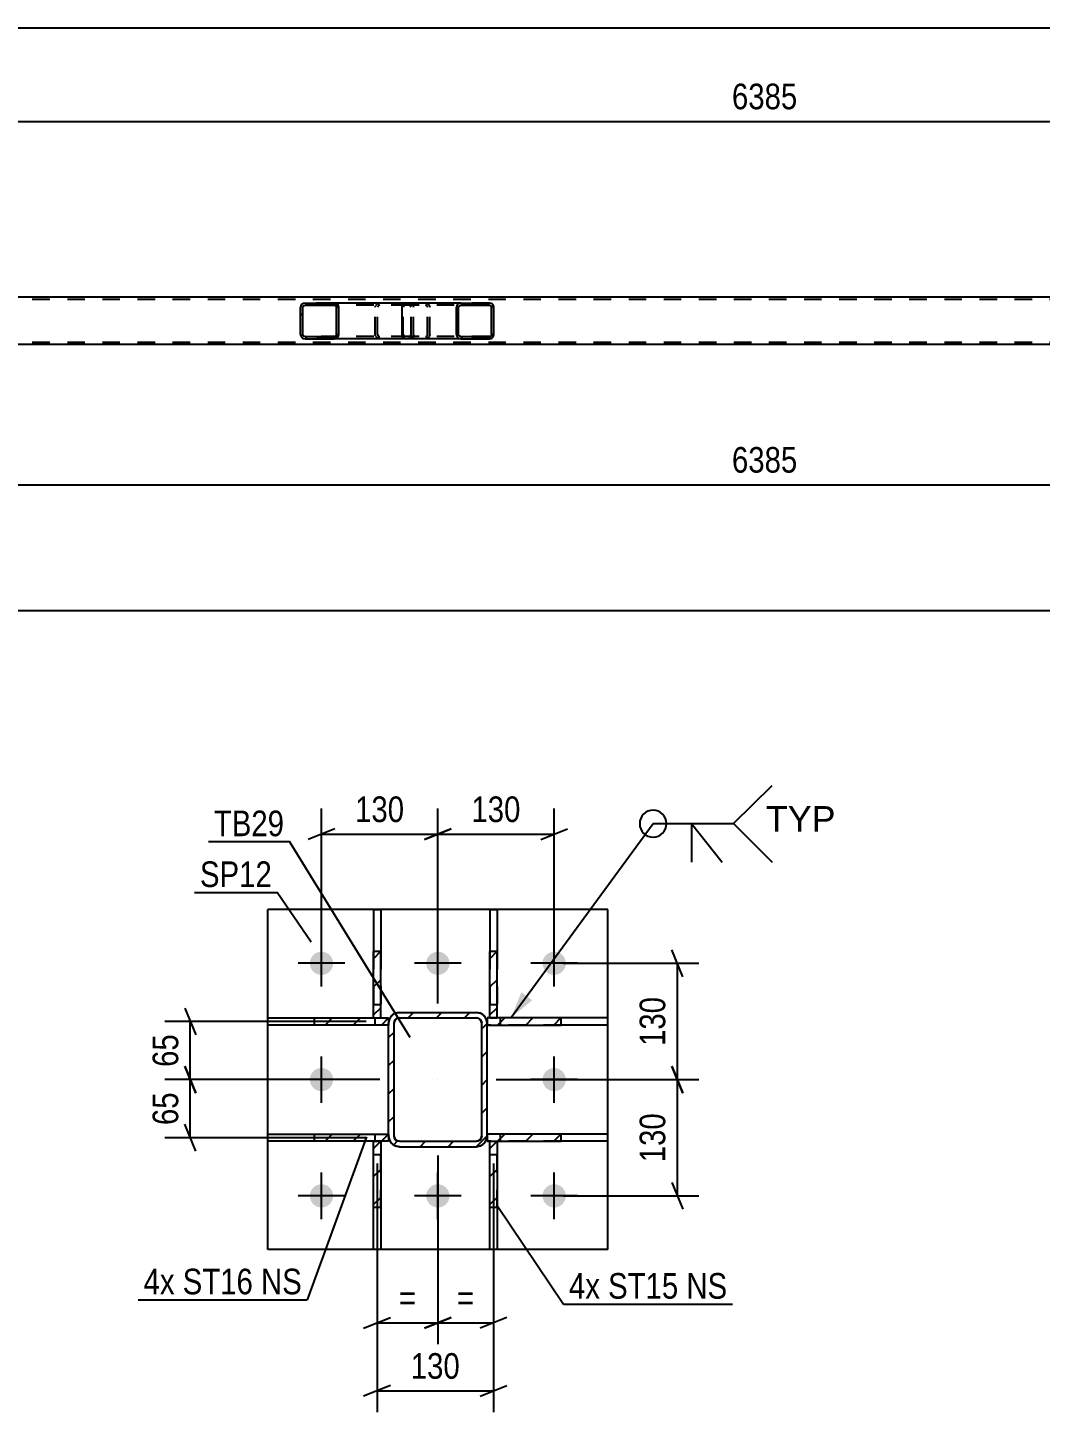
# Model space of a CAD drawing. Header units: millimetres. Extents: x 0 to 841, y 0 to 594.
# Drawn here: x 261.3 to 374.4, y 105.6 to 260.3 of the extents above; entities that cross this region are included whole.
import ezdxf

# ---------------------------------------------------------------- set-up
doc = ezdxf.new("R2010")
doc.units = ezdxf.units.MM
doc.linetypes.add('DXK_LINE_DOT2', pattern=[3.9198, 1.9599, -1.9599])
doc.linetypes.add('DXK_LINE_DOT3', pattern=[5.9187, 2.979, -0.9799, 0.9799, -0.9799])
doc.styles.add('Arial', font='ARIAL.TTF', dxfattribs={"height": 0.2})
doc.styles.add('Arial Narrow', font='ARIALN.TTF', dxfattribs={"height": 0.2})

# ---------------------------------------------------------------- blocks, each defined once
blk = doc.blocks.new('Part-283133386-2741 - 2736')
at = {"linetype": 'Continuous'}
h = blk.add_hatch(dxfattribs=at)
h.set_pattern_fill('', scale=0.7, style=0, pattern_type=0)
h.set_pattern_definition([(45, (313.335, 229.2702), (-1.57154, 1.57154), [])])
h.paths.add_polyline_path([(313.37, 229.09), (313.33, 229.27), (313.23, 229.43), (313.06, 229.53), (312.87, 229.57), (309.69, 229.57), (309.49, 229.53), (309.33, 229.43), (309.22, 229.27), (309.18, 229.09), (309.18, 226.05), (309.22, 225.86), (309.33, 225.71), (309.49, 225.6), (309.69, 225.57), (312.87, 225.57), (313.06, 225.6), (313.23, 225.71), (313.33, 225.86), (313.37, 226.05)])
h.paths.add_polyline_path([(313.1, 225.95), (313.05, 225.88), (312.97, 225.82), (312.87, 225.81), (309.69, 225.81), (309.59, 225.82), (309.51, 225.88), (309.45, 225.95), (309.43, 226.05), (309.43, 229.09), (309.45, 229.18), (309.51, 229.26), (309.59, 229.31), (309.69, 229.33), (312.87, 229.33), (312.97, 229.31), (313.05, 229.26), (313.1, 229.18), (313.12, 229.09), (313.12, 226.05)])
at = {"color": 2, "linetype": 'Continuous'}
for p, q in [((303.11, 229.09), (303.14, 229.27)), ((303.11, 226.05), (303.11, 229.09)), ((303.14, 229.27), (303.19, 229.43)), ((303.19, 229.43), (303.28, 229.53)), ((303.28, 229.53), (303.39, 229.57)), ((309.69, 229.57), (303.39, 229.57)), ((309.22, 229.27), (309.18, 229.09)), ((309.18, 226.05), (309.18, 229.09)), ((309.43, 229.09), (309.45, 229.18)), ((309.43, 226.05), (309.43, 229.09)), ((309.45, 229.18), (309.51, 229.26)), ((309.69, 229.57), (309.49, 229.53)), ((309.51, 229.26), (309.59, 229.31)), ((309.59, 229.31), (309.69, 229.33)), ((309.69, 229.57), (312.87, 229.57)), ((309.69, 229.33), (312.87, 229.33)), ((313.06, 229.53), (312.87, 229.57)), ((312.87, 229.33), (312.97, 229.31)), ((312.97, 229.31), (313.05, 229.26)), ((313.05, 229.26), (313.1, 229.18)), ((313.1, 229.18), (313.12, 229.09)), ((313.12, 226.05), (313.12, 229.09)), ((313.37, 229.09), (313.33, 229.27)), ((313.37, 226.05), (313.37, 229.09)), ((303.14, 225.86), (303.11, 226.05)), ((309.18, 226.05), (309.22, 225.86)), ((309.45, 225.95), (309.43, 226.05)), ((313.12, 226.05), (313.1, 225.95)), ((313.33, 225.86), (313.37, 226.05)), ((303.19, 225.71), (303.14, 225.86)), ((303.28, 225.6), (303.19, 225.71)), ((303.39, 225.57), (303.28, 225.6)), ((309.69, 225.57), (303.39, 225.57)), ((309.51, 225.88), (309.45, 225.95)), ((309.49, 225.6), (309.69, 225.57)), ((309.59, 225.82), (309.51, 225.88)), ((309.69, 225.81), (309.59, 225.82)), ((309.69, 225.81), (312.87, 225.81)), ((309.69, 225.57), (312.87, 225.57)), ((312.97, 225.82), (312.87, 225.81)), ((312.87, 225.57), (313.06, 225.6)), ((313.05, 225.88), (312.97, 225.82)), ((313.1, 225.95), (313.05, 225.88))]:
    blk.add_line(p, q, dxfattribs=at)
at = {"color": 7, "linetype": 'DXK_LINE_DOT2'}
for p, q in [((303.26, 229.18), (303.25, 229.09)), ((303.25, 226.05), (303.25, 229.09)), ((303.29, 229.26), (303.26, 229.18)), ((303.33, 229.31), (303.29, 229.26)), ((303.39, 229.33), (303.33, 229.31)), ((312.87, 229.33), (303.39, 229.33)), ((304.38, 229.33), (304.38, 229.57)), ((305.72, 229.57), (305.91, 229.53)), ((305.82, 229.31), (305.72, 229.33)), ((305.9, 229.26), (305.82, 229.31)), ((305.95, 229.18), (305.9, 229.26)), ((305.97, 229.09), (305.95, 229.18)), ((305.97, 226.05), (305.97, 229.09)), ((306.18, 229.27), (306.22, 229.09)), ((306.22, 226.05), (306.22, 229.09)), ((312.87, 229.57), (309.69, 229.57)), ((303.25, 226.05), (303.26, 225.95)), ((305.95, 225.95), (305.97, 226.05)), ((306.22, 226.05), (306.18, 225.86)), ((303.26, 225.95), (303.29, 225.88)), ((303.29, 225.88), (303.33, 225.82)), ((303.33, 225.82), (303.39, 225.81)), ((312.87, 225.81), (303.39, 225.81)), ((304.38, 225.57), (304.38, 225.81)), ((305.72, 225.81), (305.82, 225.82)), ((305.91, 225.6), (305.72, 225.57)), ((305.82, 225.82), (305.9, 225.88)), ((305.9, 225.88), (305.95, 225.95)), ((312.87, 225.57), (309.69, 225.57))]:
    blk.add_line(p, q, dxfattribs=at)
for centre, start, end in [((305.73, 229.07), 23.8494, 68.8059), ((305.73, 226.06), 291.1941, 336.1506)]:
    blk.add_arc(centre, 0.492, start, end, dxfattribs=at)
at = {"color": 2, "linetype": 'Continuous'}
for centre, start, end in [((309.67, 229.07), 111.1941, 156.1506), ((312.88, 229.07), 23.8494, 68.8059), ((309.67, 226.06), 203.8494, 248.8059), ((312.88, 226.06), 291.1941, 336.1506)]:
    blk.add_arc(centre, 0.492, start, end, dxfattribs=at)
blk = doc.blocks.new('Part-283133386-2746 - 2736')
at = {"linetype": 'Continuous'}
h = blk.add_hatch(dxfattribs=at)
h.set_pattern_fill('', scale=0.7, style=0, pattern_type=0)
h.set_pattern_definition([(45, (295.9897, 229.2702), (-1.57154, 1.57154), [])])
h.paths.add_polyline_path([(296.03, 229.09), (295.99, 229.27), (295.88, 229.43), (295.71, 229.53), (295.52, 229.57), (292.28, 229.57), (292.09, 229.53), (291.92, 229.43), (291.81, 229.27), (291.77, 229.09), (291.77, 226.05), (291.81, 225.86), (291.92, 225.71), (292.09, 225.6), (292.28, 225.57), (295.52, 225.57), (295.71, 225.6), (295.88, 225.71), (295.99, 225.86), (296.03, 226.05)])
h.paths.add_polyline_path([(295.75, 225.95), (295.7, 225.88), (295.62, 225.82), (295.52, 225.81), (292.28, 225.81), (292.18, 225.82), (292.1, 225.88), (292.05, 225.95), (292.03, 226.05), (292.03, 229.09), (292.05, 229.18), (292.1, 229.26), (292.18, 229.31), (292.28, 229.33), (295.52, 229.33), (295.62, 229.31), (295.7, 229.26), (295.75, 229.18), (295.77, 229.09), (295.77, 226.05)])
at = {"color": 2, "linetype": 'Continuous'}
for p, q in [((291.81, 229.27), (291.77, 229.09)), ((291.77, 226.05), (291.77, 229.09)), ((292.03, 229.09), (292.05, 229.18)), ((292.03, 226.05), (292.03, 229.09)), ((292.05, 229.18), (292.1, 229.26)), ((292.28, 229.57), (292.09, 229.53)), ((292.1, 229.26), (292.18, 229.31)), ((292.18, 229.31), (292.28, 229.33)), ((292.28, 229.57), (295.52, 229.57)), ((292.28, 229.33), (295.52, 229.33)), ((303.39, 229.57), (295.52, 229.57)), ((295.71, 229.53), (295.52, 229.57)), ((295.52, 229.33), (295.62, 229.31)), ((295.62, 229.31), (295.7, 229.26)), ((295.7, 229.26), (295.75, 229.18)), ((295.75, 229.18), (295.77, 229.09)), ((295.77, 226.05), (295.77, 229.09)), ((296.03, 229.09), (295.99, 229.27)), ((296.03, 226.05), (296.03, 229.09)), ((291.77, 226.05), (291.81, 225.86)), ((292.05, 225.95), (292.03, 226.05)), ((295.77, 226.05), (295.75, 225.95)), ((295.99, 225.86), (296.03, 226.05)), ((292.1, 225.88), (292.05, 225.95)), ((292.09, 225.6), (292.28, 225.57)), ((292.18, 225.82), (292.1, 225.88)), ((292.28, 225.81), (292.18, 225.82)), ((292.28, 225.81), (295.52, 225.81)), ((292.28, 225.57), (295.52, 225.57)), ((295.62, 225.82), (295.52, 225.81)), ((295.52, 225.57), (295.71, 225.6)), ((303.39, 225.57), (295.52, 225.57)), ((295.7, 225.88), (295.62, 225.82)), ((295.75, 225.95), (295.7, 225.88))]:
    blk.add_line(p, q, dxfattribs=at)
at = {"color": 7, "linetype": 'DXK_LINE_DOT2'}
for p, q in [((295.52, 229.57), (292.28, 229.57)), ((303.87, 229.33), (292.28, 229.33)), ((300.12, 229.09), (300.16, 229.27)), ((300.12, 226.05), (300.12, 229.09)), ((300.4, 229.18), (300.38, 229.09)), ((300.38, 226.05), (300.38, 229.09)), ((300.45, 229.26), (300.4, 229.18)), ((300.44, 229.53), (300.63, 229.57)), ((300.53, 229.31), (300.45, 229.26)), ((300.63, 229.33), (300.53, 229.31)), ((303.87, 229.57), (303.39, 229.57)), ((303.87, 229.57), (304.06, 229.53)), ((303.97, 229.31), (303.87, 229.33)), ((304.05, 229.26), (303.97, 229.31)), ((304.1, 229.18), (304.05, 229.26)), ((304.12, 229.09), (304.1, 229.18)), ((304.12, 226.05), (304.12, 229.09)), ((304.34, 229.27), (304.38, 229.09)), ((304.38, 226.05), (304.38, 229.09)), ((300.16, 225.86), (300.12, 226.05)), ((300.38, 226.05), (300.4, 225.95)), ((304.1, 225.95), (304.12, 226.05)), ((304.38, 226.05), (304.34, 225.86)), ((303.87, 225.81), (292.28, 225.81)), ((295.52, 225.57), (292.28, 225.57)), ((300.4, 225.95), (300.45, 225.88)), ((300.63, 225.57), (300.44, 225.6)), ((300.45, 225.88), (300.53, 225.82)), ((300.53, 225.82), (300.63, 225.81)), ((303.87, 225.57), (303.39, 225.57)), ((303.87, 225.81), (303.97, 225.82)), ((304.06, 225.6), (303.87, 225.57)), ((303.97, 225.82), (304.05, 225.88)), ((304.05, 225.88), (304.1, 225.95))]:
    blk.add_line(p, q, dxfattribs=at)
at = {"color": 2, "linetype": 'Continuous'}
for centre, start, end in [((292.26, 229.07), 110.7583, 155.68), ((295.54, 229.07), 24.32, 69.2417), ((292.26, 226.07), 204.32, 249.2417), ((295.54, 226.07), 290.7583, 335.68)]:
    blk.add_arc(centre, 0.496, start, end, dxfattribs=at)
at = {"color": 7, "linetype": 'DXK_LINE_DOT2'}
for centre, start, end in [((300.61, 229.07), 110.7583, 155.68), ((303.89, 229.07), 24.32, 69.2417), ((300.61, 226.07), 204.32, 249.2417), ((303.89, 226.07), 290.7583, 335.68)]:
    blk.add_arc(centre, 0.496, start, end, dxfattribs=at)
blk = doc.blocks.new('Part-283133386-2929 - 2736')
at = {"color": 7, "linetype": 'DXK_LINE_DOT2'}
for p, q in [((738.05, 229.97), (79.13, 229.97)), ((738.05, 225.17), (79.13, 225.17))]:
    blk.add_line(p, q, dxfattribs=at)
at = {"color": 2, "linetype": 'Continuous'}
for p, q in [((470.54, 230.21), (221.12, 230.21)), ((738.05, 224.93), (221.12, 224.93))]:
    blk.add_line(p, q, dxfattribs=at)
blk = doc.blocks.new('Part-283133386-24317 - 24279')
at = {"linetype": 'Continuous'}
h = blk.add_hatch(dxfattribs=at)
h.set_pattern_fill('', scale=0.7, style=0, pattern_type=0)
h.set_pattern_definition([(45, (320.8696, 136.661), (-1.57154, 1.57154), [])])
h.paths.add_polyline_path([(320.87, 135.86), (320.87, 136.66), (312.61, 136.66), (312.61, 135.86)])
at = {"color": 7, "linetype": 'DXK_LINE_DOT2'}
for p, q in [((320.87, 136.66), (312.61, 136.66)), ((312.61, 136.66), (312.61, 135.86)), ((314.11, 135.86), (314.11, 136.66)), ((320.87, 135.86), (312.61, 135.86))]:
    blk.add_line(p, q, dxfattribs=at)
at = {"color": 2, "linetype": 'Continuous'}
for p, q in [((320.87, 136.66), (312.61, 136.66)), ((312.61, 136.66), (312.61, 135.86)), ((326.1, 136.66), (320.87, 136.66)), ((320.87, 135.86), (320.87, 136.66)), ((326.1, 135.86), (326.1, 136.66)), ((312.61, 135.86), (320.87, 135.86)), ((326.1, 135.86), (320.87, 135.86))]:
    blk.add_line(p, q, dxfattribs=at)
blk = doc.blocks.new('Part-283133386-24303 - 24279')
at = {"linetype": 'Continuous'}
h = blk.add_hatch(dxfattribs=at)
h.set_pattern_fill('', scale=0.7, style=0, pattern_type=0)
h.set_pattern_definition([(45, (312.6053, 136.4633), (-1.57154, 1.57154), [])])
h.paths.add_polyline_path([(312.51, 136), (312.61, 136.46), (312.61, 149.06), (312.51, 149.52), (312.25, 149.91), (311.86, 150.17), (311.41, 150.26), (302.81, 150.26), (302.35, 150.17), (301.96, 149.91), (301.7, 149.52), (301.61, 149.06), (301.61, 136.46), (301.7, 136), (301.96, 135.61), (302.35, 135.35), (302.81, 135.26), (311.41, 135.26), (311.86, 135.35), (312.25, 135.61)])
h.paths.add_polyline_path([(311.63, 135.91), (311.41, 135.86), (302.81, 135.86), (302.58, 135.91), (302.38, 136.04), (302.25, 136.23), (302.21, 136.46), (302.21, 149.06), (302.25, 149.29), (302.38, 149.49), (302.58, 149.62), (302.81, 149.66), (311.41, 149.66), (311.63, 149.62), (311.83, 149.49), (311.96, 149.29), (312.01, 149.06), (312.01, 136.46), (311.96, 136.23), (311.83, 136.04)])
at = {"color": 7, "linetype": 'DXK_LINE_DOT2'}
for p, q in [((302.35, 150.17), (302.81, 150.26)), ((302.81, 150.26), (311.41, 150.26)), ((311.41, 150.26), (311.86, 150.17)), ((301.61, 149.06), (301.7, 149.52)), ((301.61, 136.46), (301.61, 149.06)), ((302.25, 149.29), (302.21, 149.06)), ((302.21, 136.46), (302.21, 149.06)), ((302.38, 149.49), (302.25, 149.29)), ((302.58, 149.62), (302.38, 149.49)), ((302.81, 149.66), (302.58, 149.62)), ((302.81, 149.66), (311.41, 149.66)), ((311.63, 149.62), (311.41, 149.66)), ((311.83, 149.49), (311.63, 149.62)), ((311.96, 149.29), (311.83, 149.49)), ((312.01, 149.06), (311.96, 149.29)), ((312.01, 136.46), (312.01, 149.06)), ((312.51, 149.52), (312.61, 149.06)), ((312.61, 136.46), (312.61, 149.06)), ((301.7, 136), (301.61, 136.46)), ((302.21, 136.46), (302.25, 136.23)), ((302.25, 136.23), (302.38, 136.04)), ((311.83, 136.04), (311.96, 136.23)), ((311.96, 136.23), (312.01, 136.46)), ((312.61, 136.46), (312.51, 136)), ((302.81, 135.26), (302.35, 135.35)), ((302.38, 136.04), (302.58, 135.91)), ((302.58, 135.91), (302.81, 135.86)), ((302.81, 135.86), (311.41, 135.86)), ((302.81, 135.26), (311.41, 135.26)), ((311.41, 135.86), (311.63, 135.91)), ((311.86, 135.35), (311.41, 135.26)), ((311.63, 135.91), (311.83, 136.04))]:
    blk.add_line(p, q, dxfattribs=at)
at = {"color": 2, "linetype": 'Continuous'}
for p, q in [((302.81, 150.26), (302.35, 150.17)), ((302.81, 150.26), (311.41, 150.26)), ((311.86, 150.17), (311.41, 150.26)), ((301.7, 149.52), (301.61, 149.06)), ((301.61, 136.46), (301.61, 149.06)), ((302.21, 149.06), (302.25, 149.29)), ((302.21, 136.46), (302.21, 149.06)), ((302.25, 149.29), (302.38, 149.49)), ((302.38, 149.49), (302.58, 149.62)), ((302.58, 149.62), (302.81, 149.66)), ((302.81, 149.66), (311.41, 149.66)), ((311.41, 149.66), (311.63, 149.62)), ((311.63, 149.62), (311.83, 149.49)), ((311.83, 149.49), (311.96, 149.29)), ((311.96, 149.29), (312.01, 149.06)), ((312.01, 136.46), (312.01, 149.06)), ((312.61, 149.06), (312.51, 149.52)), ((312.61, 136.46), (312.61, 149.06)), ((301.61, 136.46), (301.7, 136)), ((302.25, 136.23), (302.21, 136.46)), ((302.38, 136.04), (302.25, 136.23)), ((311.96, 136.23), (311.83, 136.04)), ((312.01, 136.46), (311.96, 136.23)), ((312.51, 136), (312.61, 136.46)), ((302.35, 135.35), (302.81, 135.26)), ((302.58, 135.91), (302.38, 136.04)), ((302.81, 135.86), (302.58, 135.91)), ((302.81, 135.86), (311.41, 135.86)), ((302.81, 135.26), (311.41, 135.26)), ((311.63, 135.91), (311.41, 135.86)), ((311.41, 135.26), (311.86, 135.35)), ((311.83, 136.04), (311.63, 135.91))]:
    blk.add_line(p, q, dxfattribs=at)
at = {"color": 7, "linetype": 'DXK_LINE_DOT3'}
blk.add_line((307.11, 142.76), (307.11, 142.76), dxfattribs=at)
at = {"color": 7, "linetype": 'DXK_LINE_DOT2'}
for centre, start, end in [((302.81, 149.06), 112.5, 157.5), ((311.41, 149.06), 22.5, 67.5), ((302.81, 136.46), 202.5, 247.5), ((311.41, 136.46), 292.5, 337.5)]:
    blk.add_arc(centre, 1.2, start, end, dxfattribs=at)
at = {"color": 2, "linetype": 'Continuous'}
for centre, start, end in [((302.81, 149.06), 112.5, 157.5), ((311.41, 149.06), 22.5, 67.5), ((302.81, 136.46), 202.5, 247.5), ((311.41, 136.46), 292.5, 337.5)]:
    blk.add_arc(centre, 1.2, start, end, dxfattribs=at)
blk = doc.blocks.new('Part-283133386-24312 - 24279')
at = {"linetype": 'Continuous'}
h = blk.add_hatch(dxfattribs=at)
h.set_pattern_fill('', scale=0.7, style=0, pattern_type=0)
h.set_pattern_definition([(45, (313.7207, 157.0727), (-1.57154, 1.57154), [])])
h.paths.add_polyline_path([(313.72, 149.67), (313.72, 157.07), (312.92, 157.07), (312.92, 149.67)])
at = {"color": 2, "linetype": 'Continuous'}
for p, q in [((312.92, 161.76), (312.92, 157.07)), ((312.92, 161.76), (313.72, 161.76)), ((313.72, 161.76), (313.72, 157.07)), ((312.92, 149.67), (312.92, 157.07)), ((313.72, 157.07), (312.92, 157.07)), ((313.72, 149.67), (313.72, 157.07)), ((312.92, 149.67), (313.72, 149.67))]:
    blk.add_line(p, q, dxfattribs=at)
at = {"color": 7, "linetype": 'DXK_LINE_DOT2'}
for p, q in [((312.92, 157.07), (312.92, 149.67)), ((313.72, 157.07), (313.72, 151.17)), ((312.92, 151.17), (313.72, 151.17)), ((313.72, 149.67), (313.72, 151.17)), ((312.92, 149.67), (313.72, 149.67))]:
    blk.add_line(p, q, dxfattribs=at)
blk = doc.blocks.new('Part-283133386-24313 - 24279')
at = {"linetype": 'Continuous'}
h = blk.add_hatch(dxfattribs=at)
h.set_pattern_fill('', scale=0.7, style=0, pattern_type=0)
h.set_pattern_definition([(45, (300.7213, 157.0727), (-1.57154, 1.57154), [])])
h.paths.add_polyline_path([(300.72, 149.67), (300.72, 157.07), (299.92, 157.07), (299.92, 149.67)])
at = {"color": 2, "linetype": 'Continuous'}
for p, q in [((299.92, 161.76), (299.92, 157.07)), ((299.92, 161.76), (300.72, 161.76)), ((300.72, 161.76), (300.72, 157.07)), ((299.92, 149.67), (299.92, 157.07)), ((300.72, 157.07), (299.92, 157.07)), ((300.72, 149.67), (300.72, 157.07)), ((299.92, 149.67), (300.72, 149.67))]:
    blk.add_line(p, q, dxfattribs=at)
at = {"color": 7, "linetype": 'DXK_LINE_DOT2'}
for p, q in [((299.92, 157.07), (299.92, 149.67)), ((300.72, 157.07), (300.72, 151.17)), ((299.92, 151.17), (300.72, 151.17)), ((300.72, 149.67), (300.72, 151.17)), ((299.92, 149.67), (300.72, 149.67))]:
    blk.add_line(p, q, dxfattribs=at)
blk = doc.blocks.new('Part-283133386-24314 - 24279')
at = {"linetype": 'Continuous'}
h = blk.add_hatch(dxfattribs=at)
h.set_pattern_fill('', scale=0.7, style=0, pattern_type=0)
h.set_pattern_definition([(45, (313.7202, 135.871), (-1.57154, 1.57154), [])])
h.paths.add_polyline_path([(313.72, 128.46), (313.72, 135.87), (312.92, 135.87), (312.92, 128.46)])
at = {"color": 7, "linetype": 'DXK_LINE_DOT2'}
for p, q in [((312.92, 134.37), (312.92, 135.87)), ((312.92, 135.87), (313.72, 135.87)), ((313.72, 128.46), (313.72, 135.87)), ((312.92, 134.37), (313.72, 134.37)), ((312.92, 128.46), (312.92, 134.37))]:
    blk.add_line(p, q, dxfattribs=at)
at = {"color": 2, "linetype": 'Continuous'}
for p, q in [((312.92, 128.46), (312.92, 135.87)), ((312.92, 135.87), (313.72, 135.87)), ((313.72, 135.87), (313.72, 128.46)), ((312.92, 123.76), (312.92, 128.46)), ((313.72, 128.46), (312.92, 128.46)), ((313.72, 128.46), (313.72, 123.76)), ((313.72, 123.76), (312.92, 123.76))]:
    blk.add_line(p, q, dxfattribs=at)
blk = doc.blocks.new('Part-283133386-24315 - 24279')
at = {"linetype": 'Continuous'}
h = blk.add_hatch(dxfattribs=at)
h.set_pattern_fill('', scale=0.7, style=0, pattern_type=0)
h.set_pattern_definition([(45, (300.7208, 135.871), (-1.57154, 1.57154), [])])
h.paths.add_polyline_path([(300.72, 128.46), (300.72, 135.87), (299.92, 135.87), (299.92, 128.46)])
at = {"color": 7, "linetype": 'DXK_LINE_DOT2'}
for p, q in [((299.92, 134.37), (299.92, 135.87)), ((299.92, 135.87), (300.72, 135.87)), ((300.72, 128.46), (300.72, 135.87)), ((299.92, 134.37), (300.72, 134.37)), ((299.92, 128.46), (299.92, 134.37))]:
    blk.add_line(p, q, dxfattribs=at)
at = {"color": 2, "linetype": 'Continuous'}
for p, q in [((299.92, 128.46), (299.92, 135.87)), ((299.92, 135.87), (300.72, 135.87)), ((300.72, 135.87), (300.72, 128.46)), ((299.92, 123.76), (299.92, 128.46)), ((300.72, 128.46), (299.92, 128.46)), ((300.72, 128.46), (300.72, 123.76)), ((300.72, 123.76), (299.92, 123.76))]:
    blk.add_line(p, q, dxfattribs=at)
blk = doc.blocks.new('Part-283133386-24316 - 24279')
at = {"linetype": 'Continuous'}
h = blk.add_hatch(dxfattribs=at)
h.set_pattern_fill('', scale=0.7, style=0, pattern_type=0)
h.set_pattern_definition([(45, (320.8696, 149.661), (-1.57154, 1.57154), [])])
h.paths.add_polyline_path([(320.87, 148.86), (320.87, 149.66), (312.61, 149.66), (312.61, 148.86)])
at = {"color": 7, "linetype": 'DXK_LINE_DOT2'}
for p, q in [((320.87, 149.66), (312.61, 149.66)), ((312.61, 149.66), (312.61, 148.86)), ((320.87, 148.86), (312.61, 148.86)), ((314.11, 148.86), (314.11, 149.66))]:
    blk.add_line(p, q, dxfattribs=at)
at = {"color": 2, "linetype": 'Continuous'}
for p, q in [((320.87, 149.66), (312.61, 149.66)), ((312.61, 149.66), (312.61, 148.86)), ((312.61, 148.86), (320.87, 148.86)), ((326.1, 149.66), (320.87, 149.66)), ((320.87, 148.86), (320.87, 149.66)), ((326.1, 148.86), (320.87, 148.86)), ((326.1, 148.86), (326.1, 149.66))]:
    blk.add_line(p, q, dxfattribs=at)
blk = doc.blocks.new('Part-283133386-24318 - 24279')
at = {"linetype": 'Continuous'}
h = blk.add_hatch(dxfattribs=at)
h.set_pattern_fill('', scale=0.7, style=0, pattern_type=0)
h.set_pattern_definition([(45, (301.6046, 149.661), (-1.57154, 1.57154), [])])
h.paths.add_polyline_path([(301.6, 148.86), (301.6, 149.66), (293.34, 149.66), (293.34, 148.86)])
at = {"color": 2, "linetype": 'Continuous'}
for p, q in [((288.1, 148.86), (288.1, 149.66)), ((288.1, 149.66), (293.34, 149.66)), ((293.34, 148.86), (288.1, 148.86)), ((293.34, 149.66), (301.6, 149.66)), ((293.34, 148.86), (293.34, 149.66)), ((301.6, 148.86), (293.34, 148.86)), ((301.6, 149.66), (301.6, 148.86))]:
    blk.add_line(p, q, dxfattribs=at)
at = {"color": 7, "linetype": 'DXK_LINE_DOT2'}
for p, q in [((293.34, 149.66), (301.6, 149.66)), ((301.6, 148.86), (293.34, 148.86)), ((300.1, 148.86), (300.1, 149.66)), ((301.6, 149.66), (301.6, 148.86))]:
    blk.add_line(p, q, dxfattribs=at)
blk = doc.blocks.new('Part-283133386-24319 - 24279')
at = {"linetype": 'Continuous'}
h = blk.add_hatch(dxfattribs=at)
h.set_pattern_fill('', scale=0.7, style=0, pattern_type=0)
h.set_pattern_definition([(45, (301.6046, 136.661), (-1.57154, 1.57154), [])])
h.paths.add_polyline_path([(301.6, 135.86), (301.6, 136.66), (293.34, 136.66), (293.34, 135.86)])
at = {"color": 2, "linetype": 'Continuous'}
for p, q in [((288.1, 135.86), (288.1, 136.66)), ((288.1, 136.66), (293.34, 136.66)), ((293.34, 136.66), (301.6, 136.66)), ((293.34, 135.86), (293.34, 136.66)), ((301.6, 136.66), (301.6, 135.86)), ((293.34, 135.86), (288.1, 135.86)), ((301.6, 135.86), (293.34, 135.86))]:
    blk.add_line(p, q, dxfattribs=at)
at = {"color": 7, "linetype": 'DXK_LINE_DOT2'}
for p, q in [((293.34, 136.66), (301.6, 136.66)), ((300.1, 135.86), (300.1, 136.66)), ((301.6, 136.66), (301.6, 135.86)), ((301.6, 135.86), (293.34, 135.86))]:
    blk.add_line(p, q, dxfattribs=at)
blk = doc.blocks.new('Part-283133386-24320 - 24279')
at = {"color": 2, "linetype": 'Continuous'}
for p, q in [((288.11, 123.76), (288.11, 161.76)), ((326.11, 161.76), (288.11, 161.76)), ((326.11, 123.76), (326.11, 161.76)), ((326.11, 123.76), (288.11, 123.76))]:
    blk.add_line(p, q, dxfattribs=at)
blk = doc.blocks.new('Bolt-283133386-24401 - 24279')
at = {"linetype": 'Continuous'}
for points in [[(292.81, 155.76, -1), (295.41, 155.76, -1)], [(305.81, 155.76, -1), (308.41, 155.76, -1)], [(318.81, 155.76, -1), (321.41, 155.76, -1)], [(292.81, 142.76, -1), (295.41, 142.76, -1)], [(318.81, 142.76, -1), (321.41, 142.76, -1)], [(292.81, 129.76, -1), (295.41, 129.76, -1)], [(305.81, 129.76, -1), (308.41, 129.76, -1)], [(318.81, 129.76, -1), (321.41, 129.76, -1)]]:
    blk.add_hatch(color=1, dxfattribs=at).paths.add_polyline_path(points)
at = {"color": 1, "linetype": 'Continuous'}
for p, q in [((294.11, 153.16), (294.11, 158.36)), ((307.11, 153.16), (307.11, 158.36)), ((320.11, 153.16), (320.11, 158.36)), ((296.71, 155.76), (291.51, 155.76)), ((309.71, 155.76), (304.51, 155.76)), ((322.71, 155.76), (317.51, 155.76)), ((294.11, 140.16), (294.11, 145.36)), ((320.11, 140.16), (320.11, 145.36)), ((296.71, 142.76), (291.51, 142.76)), ((322.71, 142.76), (317.51, 142.76)), ((294.11, 127.16), (294.11, 132.36)), ((307.11, 127.16), (307.11, 132.36)), ((320.11, 127.16), (320.11, 132.36)), ((296.71, 129.76), (291.51, 129.76)), ((309.71, 129.76), (304.51, 129.76)), ((322.71, 129.76), (317.51, 129.76))]:
    blk.add_line(p, q, dxfattribs=at)
blk = doc.blocks.new('StraightDimension-283133386-3133 - 2736')
at = {"color": 7, "linetype": 'Continuous'}
blk.add_line((70.51, 260.35), (746.67, 260.35), dxfattribs=at)
blk = doc.blocks.new('StraightDimension-283133386-3148 - 2736')
at = {"color": 7, "linetype": 'Continuous'}
blk.add_line((69.87, 195.2), (747.31, 195.2), dxfattribs=at)
blk = doc.blocks.new('StraightDimension-283133386-13110 - 2736')
at = {"color": 7, "linetype": 'Continuous'}
blk.add_line((215.92, 249.88), (471.34, 249.88), dxfattribs=at)
at = {"color": 0}
blk.add_wipeout([(347.89, 250.63), (347.89, 254.83), (339.37, 254.83), (339.37, 250.63)], dxfattribs=at)
at = {"color": 3, "style": 'Arial Narrow'}
blk.add_text('6385', height=2.863, dxfattribs=at).set_placement((339.97, 251.23))
blk = doc.blocks.new('StraightDimension-283133386-23477 - 2736')
at = {"color": 7, "linetype": 'Continuous'}
blk.add_line((215.92, 209.26), (471.34, 209.26), dxfattribs=at)
at = {"color": 0}
blk.add_wipeout([(347.89, 210.01), (347.89, 214.21), (339.37, 214.21), (339.37, 210.01)], dxfattribs=at)
at = {"color": 3, "style": 'Arial Narrow'}
blk.add_text('6385', height=2.863, dxfattribs=at).set_placement((339.97, 210.61))
blk = doc.blocks.new('StraightDimension-283133386-26020 - 24279')
at = {"color": 7, "linetype": 'Continuous'}
for p, q in [((278.85, 150.76), (280.05, 147.76)), ((299.1, 149.26), (276.6, 149.26)), ((279.45, 142.76), (279.45, 149.26)), ((280.05, 141.26), (278.85, 144.26)), ((300.61, 142.76), (276.6, 142.76))]:
    blk.add_line(p, q, dxfattribs=at)
at = {"color": 0}
blk.add_wipeout([(278.7, 148.44), (274.5, 148.44), (274.5, 143.58), (278.7, 143.58)], dxfattribs=at)
at = {"color": 3, "style": 'Arial Narrow'}
blk.add_text('65', height=2.863, rotation=90.0002, dxfattribs=at).set_placement((278.1, 144.18))
blk = doc.blocks.new('StraightDimension-283133386-26044 - 24279')
at = {"color": 7, "linetype": 'Continuous'}
for p, q in [((334.47, 141.26), (333.27, 144.26)), ((313.61, 142.76), (336.27, 142.76)), ((333.87, 129.76), (333.87, 142.76)), ((333.27, 131.26), (334.47, 128.26)), ((321.11, 129.76), (336.27, 129.76))]:
    blk.add_line(p, q, dxfattribs=at)
at = {"color": 0}
blk.add_wipeout([(333.12, 139.61), (328.92, 139.61), (328.92, 132.92), (333.12, 132.92)], dxfattribs=at)
at = {"color": 3, "style": 'Arial Narrow'}
blk.add_text('130', height=2.863, rotation=90.0002, dxfattribs=at).set_placement((332.52, 133.52))
blk = doc.blocks.new('StraightDimension-283133386-25980 - 24279')
at = {"color": 7, "linetype": 'Continuous'}
for p, q in [((307.11, 134.26), (307.11, 113.18)), ((313.32, 133.37), (313.32, 113.18)), ((305.61, 114.98), (308.61, 116.18)), ((314.82, 116.18), (311.82, 114.98)), ((307.11, 115.58), (313.32, 115.58))]:
    blk.add_line(p, q, dxfattribs=at)
at = {"color": 0}
blk.add_wipeout([(311.77, 116.33), (311.77, 120.53), (308.65, 120.53), (308.65, 116.33)], dxfattribs=at)
at = {"color": 3, "style": 'Arial Narrow'}
blk.add_text('=', height=2.86, dxfattribs=at).set_placement((309.25, 116.93))
blk = doc.blocks.new('StraightDimension-283133386-25770 - 24279')
at = {"color": 7, "linetype": 'Continuous'}
for p, q in [((294.11, 156.76), (294.11, 173.05)), ((307.11, 151.26), (307.11, 173.05)), ((295.61, 170.8), (292.61, 169.6)), ((305.61, 169.6), (308.61, 170.8)), ((294.11, 170.2), (307.11, 170.2))]:
    blk.add_line(p, q, dxfattribs=at)
at = {"color": 0}
blk.add_wipeout([(303.95, 170.95), (303.95, 175.15), (297.26, 175.15), (297.26, 170.95)], dxfattribs=at)
at = {"color": 3, "style": 'Arial Narrow'}
blk.add_text('130', height=2.863, dxfattribs=at).set_placement((297.86, 171.55))
blk = doc.blocks.new('StraightDimension-283133386-26021 - 24279')
at = {"color": 7, "linetype": 'Continuous'}
for p, q in [((278.85, 144.26), (280.05, 141.26)), ((300.61, 142.76), (276.6, 142.76)), ((279.45, 136.26), (279.45, 142.76)), ((280.05, 134.76), (278.85, 137.76)), ((299.1, 136.26), (276.6, 136.26))]:
    blk.add_line(p, q, dxfattribs=at)
at = {"color": 0}
blk.add_wipeout([(278.7, 141.94), (274.5, 141.94), (274.5, 137.08), (278.7, 137.08)], dxfattribs=at)
at = {"color": 3, "style": 'Arial Narrow'}
blk.add_text('65', height=2.863, rotation=90.0002, dxfattribs=at).set_placement((278.1, 137.68))
blk = doc.blocks.new('StraightDimension-283133386-25769 - 24279')
at = {"color": 7, "linetype": 'Continuous'}
for p, q in [((307.11, 151.26), (307.11, 173.05)), ((320.11, 156.76), (320.11, 173.05)), ((308.61, 170.8), (305.61, 169.6)), ((318.61, 169.6), (321.61, 170.8)), ((307.11, 170.2), (320.11, 170.2))]:
    blk.add_line(p, q, dxfattribs=at)
at = {"color": 0}
blk.add_wipeout([(316.95, 170.95), (316.95, 175.15), (310.26, 175.15), (310.26, 170.95)], dxfattribs=at)
at = {"color": 3, "style": 'Arial Narrow'}
blk.add_text('130', height=2.863, dxfattribs=at).set_placement((310.86, 171.55))
blk = doc.blocks.new('StraightDimension-283133386-25981 - 24279')
at = {"color": 7, "linetype": 'Continuous'}
for p, q in [((300.32, 133.37), (300.32, 113.18)), ((307.11, 134.26), (307.11, 113.18)), ((298.82, 114.98), (301.82, 116.18)), ((308.61, 116.18), (305.61, 114.98)), ((300.32, 115.58), (307.11, 115.58))]:
    blk.add_line(p, q, dxfattribs=at)
at = {"color": 0}
blk.add_wipeout([(305.27, 116.33), (305.27, 120.53), (302.15, 120.53), (302.15, 116.33)], dxfattribs=at)
at = {"color": 3, "style": 'Arial Narrow'}
blk.add_text('=', height=2.86, dxfattribs=at).set_placement((302.75, 116.93))
blk = doc.blocks.new('StraightDimension-283133386-26043 - 24279')
at = {"color": 7, "linetype": 'Continuous'}
for p, q in [((334.47, 154.26), (333.27, 157.26)), ((321.11, 155.76), (336.27, 155.76)), ((333.87, 142.76), (333.87, 155.76)), ((333.27, 144.26), (334.47, 141.26)), ((313.61, 142.76), (336.27, 142.76))]:
    blk.add_line(p, q, dxfattribs=at)
at = {"color": 0}
blk.add_wipeout([(333.12, 152.61), (328.92, 152.61), (328.92, 145.92), (333.12, 145.92)], dxfattribs=at)
at = {"color": 3, "style": 'Arial Narrow'}
blk.add_text('130', height=2.863, rotation=90.0002, dxfattribs=at).set_placement((332.52, 146.52))
blk = doc.blocks.new('StraightDimension-283133386-26070 - 24279')
at = {"color": 7, "linetype": 'Continuous'}
for p, q in [((300.32, 133.37), (300.32, 105.57)), ((313.32, 133.37), (313.32, 105.57)), ((301.82, 108.57), (298.82, 107.37)), ((311.82, 107.37), (314.82, 108.57)), ((300.32, 107.97), (313.32, 107.97))]:
    blk.add_line(p, q, dxfattribs=at)
at = {"color": 0}
blk.add_wipeout([(310.16, 108.72), (310.16, 112.92), (303.48, 112.92), (303.48, 108.72)], dxfattribs=at)
at = {"color": 3, "style": 'Arial Narrow'}
blk.add_text('130', height=2.863, dxfattribs=at).set_placement((304.08, 109.32))
blk = doc.blocks.new('MarkSet-283133386-25950 - 24279')
at = {"color": 0}
for points in [[(325.23, 118.27), (325.23, 121.27), (321.76, 121.27), (321.76, 118.27)], [(333.98, 118.27), (333.98, 121.27), (326.13, 121.27), (326.13, 118.27)], [(339.45, 118.27), (339.45, 121.27), (334.88, 121.27), (334.88, 118.27)]]:
    blk.add_wipeout(points, dxfattribs=at)
for points in [[(325.23, 118.27), (325.23, 121.27), (321.76, 121.27), (321.76, 118.27)], [(333.98, 118.27), (333.98, 121.27), (326.13, 121.27), (326.13, 118.27)], [(339.45, 118.27), (339.45, 121.27), (334.88, 121.27), (334.88, 118.27)]]:
    blk.add_wipeout(points, dxfattribs=at)
at = {"color": 30, "linetype": 'Continuous'}
for p, q in [((313.72, 128.69), (321.16, 117.67)), ((321.16, 117.67), (340.05, 117.67))]:
    blk.add_line(p, q, dxfattribs=at)
at = {"color": 3, "style": 'Arial Narrow'}
for s, p in [('4x', (321.76, 118.27)), ('ST15', (326.13, 118.27)), ('NS', (334.88, 118.27))]:
    blk.add_text(s, height=2.863, dxfattribs=at).set_placement(p)
blk = doc.blocks.new('MarkSet-283133386-25965 - 24279')
at = {"color": 0}
for points in [[(277.7, 118.76), (277.7, 121.76), (274.23, 121.76), (274.23, 118.76)], [(286.45, 118.76), (286.45, 121.76), (278.6, 121.76), (278.6, 118.76)], [(291.92, 118.76), (291.92, 121.76), (287.35, 121.76), (287.35, 118.76)]]:
    blk.add_wipeout(points, dxfattribs=at)
for points in [[(277.7, 118.76), (277.7, 121.76), (274.23, 121.76), (274.23, 118.76)], [(286.45, 118.76), (286.45, 121.76), (278.6, 121.76), (278.6, 118.76)], [(291.92, 118.76), (291.92, 121.76), (287.35, 121.76), (287.35, 118.76)]]:
    blk.add_wipeout(points, dxfattribs=at)
at = {"color": 30, "linetype": 'Continuous'}
for p in [(299.14, 136.36), (273.63, 118.16)]:
    blk.add_line(p, (292.52, 118.16), dxfattribs=at)
at = {"color": 3, "style": 'Arial Narrow'}
for s, p in [('4x', (274.23, 118.76)), ('ST16', (278.6, 118.76)), ('NS', (287.35, 118.76))]:
    blk.add_text(s, height=2.863, dxfattribs=at).set_placement(p)
blk = doc.blocks.new('Mark-283133386-25902 - 24279')
at = {"color": 0}
blk.add_wipeout([(289.94, 169.97), (289.94, 172.97), (282.08, 172.97), (282.08, 169.97)], dxfattribs=at)
blk.add_wipeout([(289.94, 169.97), (289.94, 172.97), (282.08, 172.97), (282.08, 169.97)], dxfattribs=at)
at = {"color": 30, "linetype": 'Continuous'}
for p in [(281.48, 169.37), (304, 147.45)]:
    blk.add_line(p, (290.54, 169.37), dxfattribs=at)
at = {"color": 3, "style": 'Arial Narrow'}
blk.add_text('TB29', height=2.863, dxfattribs=at).set_placement((282.08, 169.97))
blk = doc.blocks.new('Mark-283133386-26007 - 24279')
at = {"color": 0}
blk.add_wipeout([(288.57, 164.29), (288.57, 167.29), (280.53, 167.29), (280.53, 164.29)], dxfattribs=at)
blk.add_wipeout([(288.57, 164.29), (288.57, 167.29), (280.53, 167.29), (280.53, 164.29)], dxfattribs=at)
at = {"color": 30, "linetype": 'Continuous'}
for p in [(279.93, 163.69), (292.96, 158.13)]:
    blk.add_line(p, (289.17, 163.69), dxfattribs=at)
at = {"color": 3, "style": 'Arial Narrow'}
blk.add_text('SP12', height=2.863, dxfattribs=at).set_placement((280.53, 164.29))
blk = doc.blocks.new('WeldMark-283133386-26077 - 24279')
at = {"linetype": 'Continuous'}
blk.add_hatch(color=30, dxfattribs=at).paths.add_polyline_path([(317.65, 151.64), (315.28, 149.66), (316.44, 152.52)])
at = {"color": 30, "linetype": 'Continuous'}
for p, q in [((315.28, 149.66), (331.16, 171.37)), ((331.16, 171.37), (340.16, 171.37))]:
    blk.add_line(p, q, dxfattribs=at)
at = {"color": 3, "linetype": 'Continuous'}
for q in [(338.88, 167.08), (335.45, 167.08)]:
    blk.add_line((335.45, 171.37), q, dxfattribs=at)
for start, end in [(90, 270), (270, 90)]:
    blk.add_arc((331.16, 171.37), 1.5, start, end, dxfattribs=at)
at = {"color": 0, "linetype": 'Continuous'}
blk.add_wipeout([(351.54, 170.47), (351.54, 173.47), (343.76, 173.47), (343.76, 170.47)], dxfattribs=at)
blk.add_wipeout([(351.54, 170.47), (351.54, 173.47), (343.76, 173.47), (343.76, 170.47)], dxfattribs=at)
at = {"color": 3, "linetype": 'Continuous'}
for q in [(344.45, 175.65), (344.45, 167.08)]:
    blk.add_line((340.16, 171.37), q, dxfattribs=at)
at = {"color": 3, "linetype": 'Continuous', "style": 'Arial'}
blk.add_text('TYP', height=2.865, dxfattribs=at).set_placement((343.76, 170.47))

msp = doc.modelspace()

# ---------------------------------------------------------------- block references
for name in ['StraightDimension-283133386-3133 - 2736', 'Part-283133386-2929 - 2736', 'Part-283133386-2746 - 2736', 'Part-283133386-2741 - 2736', 'StraightDimension-283133386-3148 - 2736', 'Part-283133386-24320 - 24279', 'Part-283133386-24313 - 24279', 'Part-283133386-24312 - 24279', 'Bolt-283133386-24401 - 24279', 'Part-283133386-24303 - 24279', 'Part-283133386-24318 - 24279', 'Part-283133386-24316 - 24279', 'Part-283133386-24319 - 24279', 'Part-283133386-24317 - 24279', 'Part-283133386-24315 - 24279', 'Part-283133386-24314 - 24279']:
    msp.add_blockref(name, (0, 0))

# ---------------------------------------------------------------- next in the draw order: block references
for name in ['StraightDimension-283133386-13110 - 2736', 'StraightDimension-283133386-23477 - 2736', 'StraightDimension-283133386-26020 - 24279', 'StraightDimension-283133386-26044 - 24279']:
    msp.add_blockref(name, (0, 0))

# ---------------------------------------------------------------- next in the draw order: block references
for name in ['StraightDimension-283133386-25770 - 24279', 'StraightDimension-283133386-26021 - 24279', 'StraightDimension-283133386-25980 - 24279']:
    msp.add_blockref(name, (0, 0))

# ---------------------------------------------------------------- next in the draw order: block references
for name in ['StraightDimension-283133386-25769 - 24279', 'Mark-283133386-25902 - 24279', 'StraightDimension-283133386-25981 - 24279']:
    msp.add_blockref(name, (0, 0))

# ---------------------------------------------------------------- next in the draw order: block references
for name in ['Mark-283133386-26007 - 24279', 'StraightDimension-283133386-26043 - 24279', 'StraightDimension-283133386-26070 - 24279']:
    msp.add_blockref(name, (0, 0))

# ---------------------------------------------------------------- next in the draw order: block references
for name in ['WeldMark-283133386-26077 - 24279', 'MarkSet-283133386-25965 - 24279', 'MarkSet-283133386-25950 - 24279']:
    msp.add_blockref(name, (0, 0))

doc.saveas('drawing.dxf')
